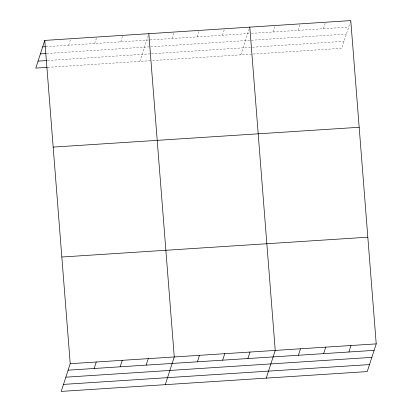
<?xml version="1.0" encoding="UTF-8"?>
<svg xmlns="http://www.w3.org/2000/svg" width="412" height="412" viewBox="0 0 412 412"><rect width="100%" height="100%" fill="white"/><g stroke="black" fill="none" stroke-linecap="round" stroke-linejoin="round"><path stroke-width="0.31" stroke-dasharray="2.06 1.54" d="M68.68 45.212L70.792 38.728M94.693 43.528L96.799 37.044M120.701 41.844L122.807 35.36M139.817 61.383L148.629 34.268M171.958 38.527L174.065 32.043M197.199 36.889L199.305 30.406M222.444 35.257L224.55 28.773M240.793 54.842L249.605 27.728M272.935 31.987L275.041 25.503M298.18 30.354L300.286 23.87M323.425 28.716L325.531 22.233M350.581 21.187L341.775 48.307L151.807 60.605M45.845 46.69L248.951 33.542M251.475 33.377L348.67 27.084M46.741 53.488L150.117 46.798M150.746 46.757L346.394 34.088M47.571 60.502L150.926 53.807M151.559 53.766L251.907 47.267M252.535 47.226L344.046 41.303M47.833 67.341L151.178 60.646"/><path stroke-width="0.62" d="M44.779 40.412L70.225 363.693L61.223 391.4L367.221 371.588L376.223 343.881L350.777 20.6L44.779 40.412L35.777 68.119L47.195 67.383M94.132 368.493L96.238 362.009M120.139 366.809L122.246 360.325M146.152 365.125L148.258 358.641M165.263 384.664L174.266 356.957L148.82 33.676M197.405 361.808L199.511 355.324M222.65 360.17L224.756 353.687M247.89 358.538L250.002 352.054M266.24 378.123L275.242 350.421L249.796 27.141M298.381 355.268L300.487 348.784M323.626 353.635L325.732 347.151M348.871 351.997L350.978 345.514M42.673 46.896L45.212 46.731M40.397 53.9L46.108 53.529M38.053 61.115L46.937 60.543M53.179 147.094L359.171 127.282M61.831 257.011L367.823 237.199M70.225 363.693L376.223 343.881M68.119 370.177L374.117 350.365M65.843 377.181L371.84 357.369M63.499 384.396L369.497 364.584"/></g></svg>
